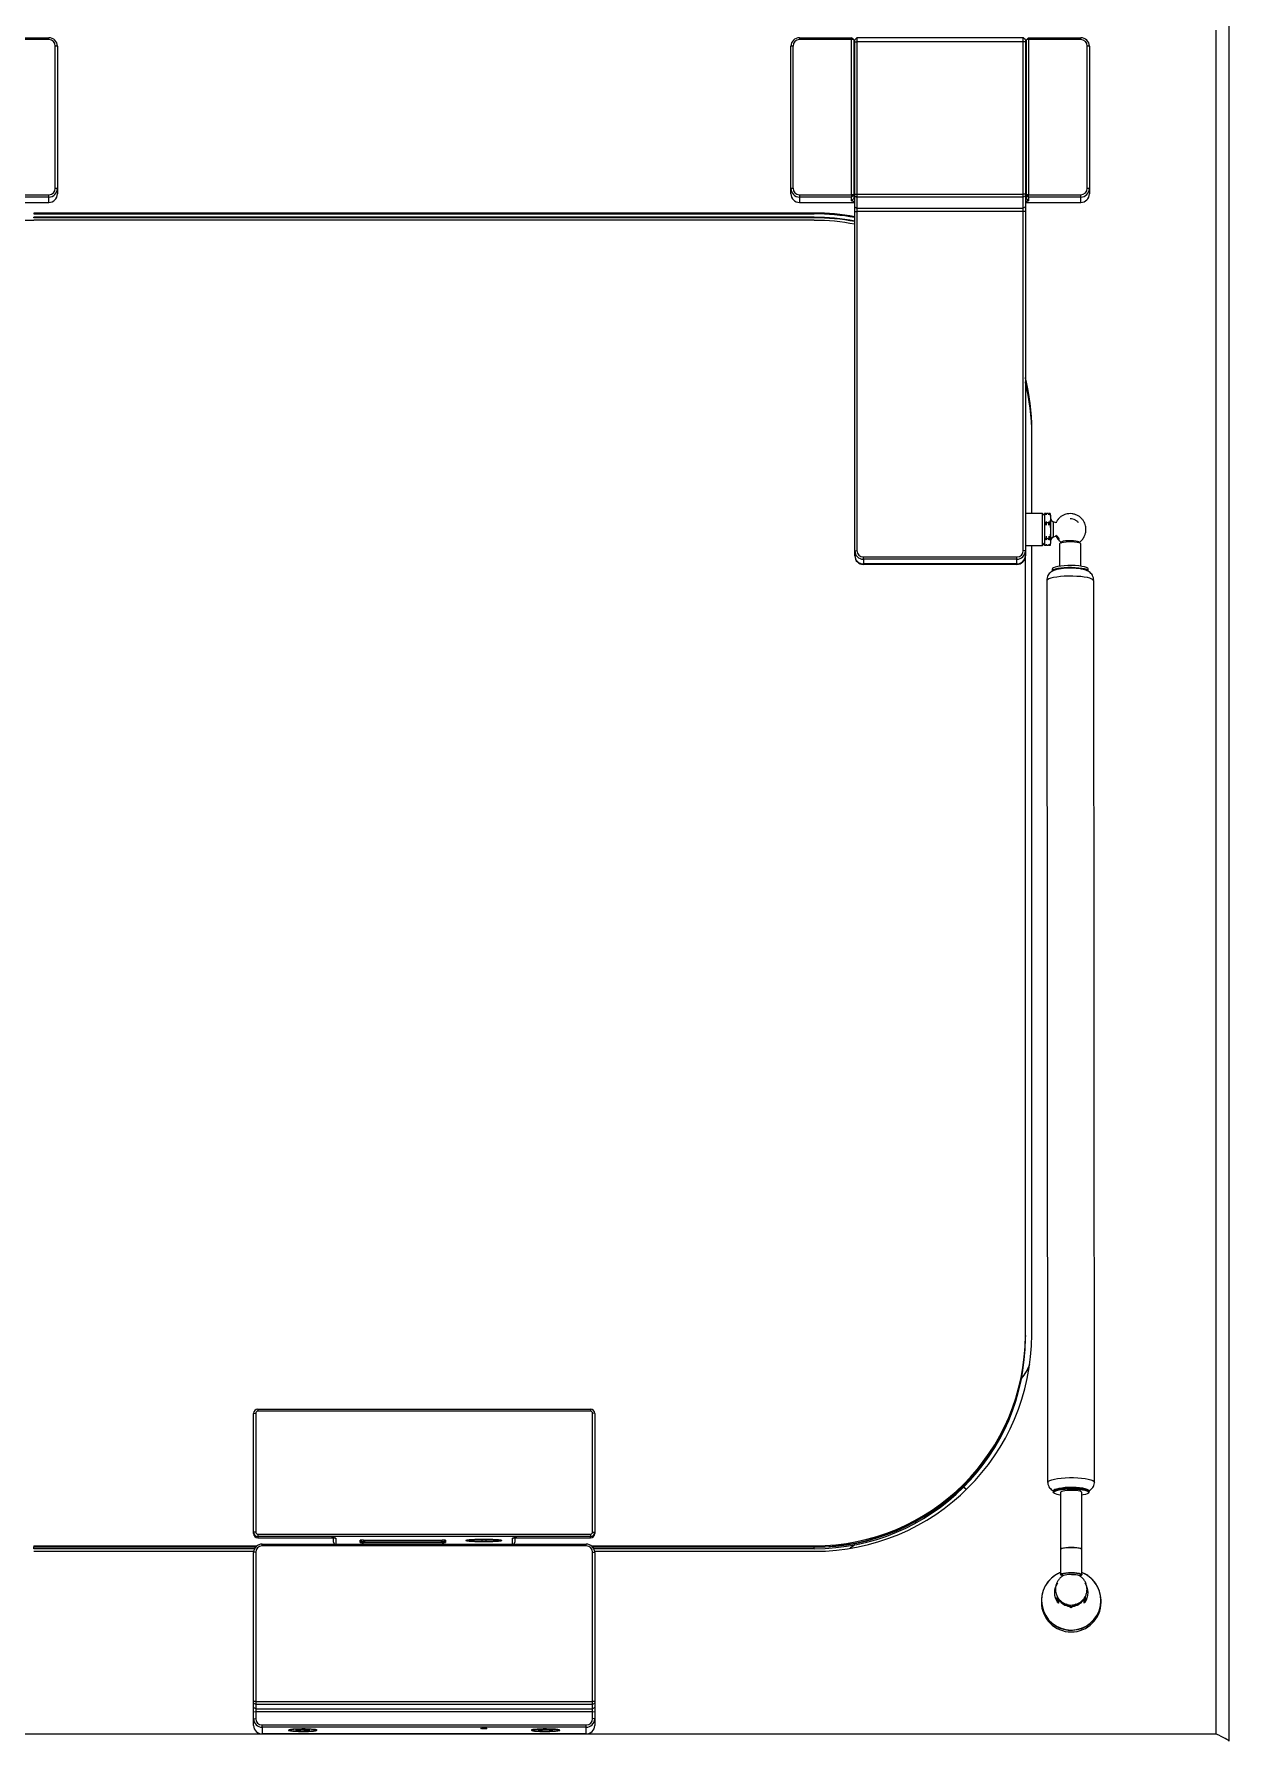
# Model space of a CAD drawing. Header units: millimetres. Extents: x -218071 to -203542, y 15363 to 51382.
# Drawn here: x -217831.8 to -217775.8, y 51213.5 to 51293.3 of the extents above; entities that cross this region are included whole.
import ezdxf

# ---------------------------------------------------------------- set-up
doc = ezdxf.new("R2010")
doc.units = ezdxf.units.MM
doc.header["$LTSCALE"] = 4
doc.layers.add('TPF-EQUIPEMENT', color=7, linetype='Continuous')

msp = doc.modelspace()

# ---------------------------------------------------------------- linework, layer by layer
at = {"layer": 'TPF-EQUIPEMENT', "linetype": 'Continuous', "lineweight": 25, "transparency": 33554671}
for p, q in [((-217775.799, 51293.682), (-217775.799, 51213.21)), ((-217833.599, 51293.101), (-217831.149, 51293.101)), ((-217831.149, 51293.011), (-217833.599, 51293.011)), ((-217795.949, 51293.101), (-217793.499, 51293.101)), ((-217793.499, 51293.011), (-217795.949, 51293.011)), ((-217793.499, 51293.101), (-217793.499, 51293.011)), ((-217793.399, 51293.002), (-217793.499, 51293.101)), ((-217793.499, 51285.738), (-217793.499, 51293.011)), ((-217793.399, 51293.002), (-217793.499, 51293.011)), ((-217793.399, 51293.002), (-217793.399, 51285.73)), ((-217793.249, 51293.094), (-217793.349, 51292.994)), ((-217793.349, 51292.902), (-217793.349, 51292.994)), ((-217793.349, 51285.762), (-217793.349, 51292.902)), ((-217785.449, 51293.094), (-217793.249, 51293.094)), ((-217793.249, 51293.094), (-217793.249, 51292.911)), ((-217793.249, 51292.911), (-217793.249, 51285.771)), ((-217785.349, 51292.994), (-217785.449, 51293.094)), ((-217785.449, 51292.911), (-217785.449, 51293.094)), ((-217785.449, 51285.771), (-217785.449, 51292.911)), ((-217785.349, 51292.994), (-217785.349, 51292.902)), ((-217785.349, 51292.902), (-217785.349, 51285.762)), ((-217785.199, 51293.101), (-217785.299, 51293.002)), ((-217785.199, 51293.011), (-217785.299, 51293.002)), ((-217785.299, 51285.73), (-217785.299, 51293.002)), ((-217785.199, 51293.011), (-217785.199, 51293.101)), ((-217785.199, 51293.101), (-217782.749, 51293.101)), ((-217782.749, 51293.011), (-217785.199, 51293.011)), ((-217785.199, 51293.011), (-217785.199, 51285.738)), ((-217830.849, 51286.037), (-217830.849, 51292.712)), ((-217830.749, 51292.703), (-217830.749, 51286.028)), ((-217796.349, 51286.028), (-217796.349, 51292.703)), ((-217796.249, 51292.712), (-217796.249, 51286.037)), ((-217793.349, 51292.581), (-217793.399, 51292.581)), ((-217785.299, 51292.581), (-217785.349, 51292.581)), ((-217782.449, 51286.037), (-217782.449, 51292.712)), ((-217782.349, 51292.703), (-217782.349, 51286.028)), ((-217793.399, 51291.581), (-217793.349, 51291.581)), ((-217785.349, 51291.581), (-217785.299, 51291.581)), ((-217833.599, 51285.738), (-217831.149, 51285.738)), ((-217831.149, 51285.63), (-217833.599, 51285.63)), ((-217830.749, 51286.028), (-217830.749, 51285.776)), ((-217796.349, 51285.776), (-217796.349, 51286.028)), ((-217795.949, 51285.738), (-217793.499, 51285.738)), ((-217793.499, 51285.63), (-217795.949, 51285.63)), ((-217793.499, 51285.738), (-217793.499, 51285.63)), ((-217793.399, 51285.73), (-217793.499, 51285.738)), ((-217793.399, 51285.73), (-217793.499, 51285.63)), ((-217793.499, 51285.456), (-217793.499, 51285.63)), ((-217793.399, 51285.73), (-217793.399, 51285.555)), ((-217793.349, 51285.689), (-217793.349, 51285.762)), ((-217793.349, 51285.166), (-217793.349, 51285.689)), ((-217793.249, 51285.771), (-217793.249, 51285.625)), ((-217785.449, 51285.625), (-217785.449, 51285.771)), ((-217785.349, 51285.762), (-217785.349, 51285.689)), ((-217785.349, 51285.689), (-217785.349, 51285.166)), ((-217785.199, 51285.738), (-217785.299, 51285.73)), ((-217785.199, 51285.63), (-217785.299, 51285.73)), ((-217785.299, 51285.555), (-217785.299, 51285.73)), ((-217785.199, 51285.63), (-217785.199, 51285.738)), ((-217785.199, 51285.738), (-217782.749, 51285.738)), ((-217782.749, 51285.63), (-217785.199, 51285.63)), ((-217785.199, 51285.63), (-217785.199, 51285.456)), ((-217782.349, 51286.028), (-217782.349, 51285.776)), ((-217833.749, 51285.377), (-217831.149, 51285.377)), ((-217795.249, 51284.879), (-217831.849, 51284.879)), ((-217831.849, 51284.853), (-217795.249, 51284.853)), ((-217831.849, 51284.839), (-217795.249, 51284.839)), ((-217831.849, 51284.839), (-217831.849, 51284.839)), ((-217795.949, 51285.377), (-217793.349, 51285.377)), ((-217795.249, 51284.839), (-217795.249, 51284.839)), ((-217793.349, 51284.947), (-217793.349, 51285.166)), ((-217793.349, 51269.041), (-217793.349, 51284.947)), ((-217793.249, 51285.625), (-217793.249, 51285.102)), ((-217793.249, 51285.102), (-217793.249, 51284.956)), ((-217793.249, 51284.956), (-217793.249, 51269.05)), ((-217785.449, 51285.102), (-217785.449, 51285.625)), ((-217785.449, 51284.956), (-217785.449, 51285.102)), ((-217785.449, 51269.05), (-217785.449, 51284.956)), ((-217785.349, 51285.377), (-217782.749, 51285.377)), ((-217785.349, 51285.166), (-217785.349, 51284.947)), ((-217785.349, 51284.947), (-217785.349, 51269.041)), ((-217795.249, 51284.679), (-217831.849, 51284.679)), ((-217795.249, 51284.652), (-217831.849, 51284.652)), ((-217795.249, 51284.537), (-217831.849, 51284.537)), ((-217785.049, 51270.791), (-217785.049, 51274.718)), ((-217784.549, 51270.791), (-217785.349, 51270.791)), ((-217784.449, 51270.691), (-217784.549, 51270.791)), ((-217784.549, 51269.291), (-217784.549, 51270.791)), ((-217784.449, 51270.788), (-217784.449, 51270.35)), ((-217784.387, 51270.788), (-217784.449, 51270.788)), ((-217784.387, 51270.788), (-217784.374, 51270.72)), ((-217784.378, 51270.754), (-217784.387, 51270.788)), ((-217784.374, 51270.741), (-217784.377, 51270.754)), ((-217784.374, 51270.72), (-217784.36, 51270.788)), ((-217784.37, 51270.754), (-217784.374, 51270.741)), ((-217784.374, 51270.741), (-217784.374, 51270.72)), ((-217784.37, 51270.754), (-217784.36, 51270.788)), ((-217784.267, 51270.788), (-217784.36, 51270.788)), ((-217784.267, 51270.788), (-217784.254, 51270.72)), ((-217784.258, 51270.754), (-217784.267, 51270.788)), ((-217784.254, 51270.741), (-217784.257, 51270.754)), ((-217784.254, 51270.72), (-217784.24, 51270.788)), ((-217784.25, 51270.754), (-217784.254, 51270.741)), ((-217784.254, 51270.741), (-217784.254, 51270.72)), ((-217784.25, 51270.754), (-217784.24, 51270.788)), ((-217784.192, 51270.788), (-217784.24, 51270.788)), ((-217784.192, 51270.788), (-217784.184, 51270.754)), ((-217784.149, 51270.671), (-217784.18, 51270.756)), ((-217784.149, 51269.979), (-217784.149, 51270.671)), ((-217784.387, 51270.35), (-217784.449, 51270.35)), ((-217784.449, 51270.35), (-217784.449, 51269.603)), ((-217784.374, 51270.417), (-217784.387, 51270.35)), ((-217784.387, 51270.35), (-217784.374, 51270.235)), ((-217784.374, 51269.718), (-217784.387, 51269.603)), ((-217784.374, 51270.417), (-217784.36, 51270.35)), ((-217784.374, 51270.417), (-217784.374, 51270.235)), ((-217784.374, 51270.235), (-217784.36, 51270.35)), ((-217784.374, 51269.718), (-217784.36, 51269.603)), ((-217784.374, 51269.718), (-217784.374, 51269.556)), ((-217784.267, 51270.35), (-217784.36, 51270.35)), ((-217784.254, 51270.417), (-217784.267, 51270.35)), ((-217784.267, 51270.35), (-217784.254, 51270.235)), ((-217784.254, 51269.718), (-217784.267, 51269.603)), ((-217784.254, 51270.417), (-217784.24, 51270.35)), ((-217784.254, 51270.417), (-217784.254, 51270.235)), ((-217784.254, 51270.235), (-217784.24, 51270.35)), ((-217784.254, 51269.718), (-217784.24, 51269.603)), ((-217784.254, 51269.718), (-217784.254, 51269.556)), ((-217784.192, 51270.35), (-217784.24, 51270.35)), ((-217784.149, 51269.411), (-217784.149, 51269.979)), ((-217783.913, 51270.351), (-217784.052, 51270.404)), ((-217784.052, 51269.678), (-217783.903, 51269.734)), ((-217793.349, 51268.825), (-217793.349, 51269.041)), ((-217785.349, 51269.291), (-217784.549, 51269.291)), ((-217785.349, 51269.041), (-217785.349, 51268.825)), ((-217785.049, 51232.28), (-217785.049, 51269.291)), ((-217784.549, 51269.291), (-217784.449, 51269.391)), ((-217784.387, 51269.603), (-217784.449, 51269.603)), ((-217784.449, 51269.603), (-217784.449, 51269.294)), ((-217784.387, 51269.294), (-217784.449, 51269.294)), ((-217784.387, 51269.603), (-217784.374, 51269.556)), ((-217784.374, 51269.342), (-217784.387, 51269.294)), ((-217784.377, 51269.327), (-217784.374, 51269.341)), ((-217784.374, 51269.556), (-217784.36, 51269.603)), ((-217784.374, 51269.342), (-217784.36, 51269.294)), ((-217784.374, 51269.342), (-217784.374, 51269.341)), ((-217784.374, 51269.341), (-217784.37, 51269.327)), ((-217784.267, 51269.603), (-217784.36, 51269.603)), ((-217784.267, 51269.294), (-217784.36, 51269.294)), ((-217784.267, 51269.603), (-217784.254, 51269.556)), ((-217784.254, 51269.342), (-217784.267, 51269.294)), ((-217784.257, 51269.327), (-217784.254, 51269.341)), ((-217784.254, 51269.556), (-217784.24, 51269.603)), ((-217784.254, 51269.342), (-217784.24, 51269.294)), ((-217784.254, 51269.342), (-217784.254, 51269.341)), ((-217784.254, 51269.341), (-217784.25, 51269.327)), ((-217784.192, 51269.603), (-217784.24, 51269.603)), ((-217784.192, 51269.294), (-217784.24, 51269.294)), ((-217784.18, 51269.326), (-217784.149, 51269.411)), ((-217783.748, 51269.355), (-217783.747, 51268.315)), ((-217783.649, 51269.419), (-217783.655, 51269.422)), ((-217782.747, 51268.316), (-217782.748, 51269.356)), ((-217793.349, 51268.823), (-217793.349, 51268.825)), ((-217793.349, 51268.797), (-217793.349, 51268.823)), ((-217792.949, 51268.751), (-217785.749, 51268.751)), ((-217785.749, 51268.642), (-217792.949, 51268.642)), ((-217792.949, 51268.426), (-217785.749, 51268.426)), ((-217792.949, 51268.426), (-217792.949, 51268.426)), ((-217785.749, 51268.425), (-217792.949, 51268.425)), ((-217785.749, 51268.398), (-217792.949, 51268.398)), ((-217785.749, 51268.426), (-217785.749, 51268.426)), ((-217785.349, 51268.825), (-217785.349, 51268.823)), ((-217785.349, 51268.823), (-217785.349, 51268.797)), ((-217785.349, 51232.236), (-217785.349, 51268.797)), ((-217784.092, 51268.179), (-217784.092, 51268.081)), ((-217782.402, 51268.082), (-217782.402, 51268.18)), ((-217784.346, 51267.627), (-217784.304, 51225.35)), ((-217782.104, 51225.353), (-217782.146, 51267.63)), ((-217785.349, 51232.236), (-217785.349, 51232.184)), ((-217821.549, 51223.007), (-217821.549, 51228.585)), ((-217821.449, 51228.594), (-217821.449, 51223.015)), ((-217821.349, 51228.785), (-217805.749, 51228.785)), ((-217805.749, 51228.694), (-217821.349, 51228.694)), ((-217805.649, 51223.015), (-217805.649, 51228.594)), ((-217805.549, 51228.585), (-217805.549, 51223.007)), ((-217788.121, 51225.011), (-217788.245, 51225.131)), ((-217788.118, 51225.015), (-217788.241, 51225.134)), ((-217782.104, 51225.359), (-217782.104, 51225.353)), ((-217784.043, 51224.94), (-217784.043, 51224.895)), ((-217784.009, 51224.992), (-217784.029, 51224.971)), ((-217784.025, 51224.861), (-217784.006, 51224.842)), ((-217783.703, 51224.876), (-217783.7, 51222.199)), ((-217782.7, 51222.2), (-217782.703, 51224.877)), ((-217782.4, 51224.844), (-217782.381, 51224.863)), ((-217782.378, 51224.972), (-217782.397, 51224.993)), ((-217782.364, 51224.946), (-217782.363, 51224.941)), ((-217782.363, 51224.897), (-217782.363, 51224.941)), ((-217821.549, 51222.954), (-217821.549, 51223.007)), ((-217821.349, 51222.916), (-217805.749, 51222.916)), ((-217805.749, 51222.807), (-217821.349, 51222.807)), ((-217821.349, 51222.755), (-217817.899, 51222.755)), ((-217821.349, 51222.755), (-217821.349, 51222.755)), ((-217817.899, 51222.755), (-217817.899, 51222.755)), ((-217817.799, 51222.55), (-217817.799, 51222.752)), ((-217816.399, 51222.646), (-217812.699, 51222.646)), ((-217816.349, 51222.646), (-217816.349, 51222.559)), ((-217812.749, 51222.646), (-217812.749, 51222.559)), ((-217810.849, 51222.69), (-217810.649, 51222.69)), ((-217809.299, 51222.752), (-217809.299, 51222.55)), ((-217809.199, 51222.755), (-217805.749, 51222.755)), ((-217809.199, 51222.755), (-217809.199, 51222.755)), ((-217805.749, 51222.755), (-217805.749, 51222.755)), ((-217805.549, 51223.007), (-217805.549, 51222.954)), ((-217831.849, 51222.374), (-217821.395, 51222.374)), ((-217831.849, 51222.322), (-217821.45, 51222.322)), ((-217821.461, 51222.309), (-217831.849, 51222.309)), ((-217821.506, 51222.239), (-217831.849, 51222.239)), ((-217831.849, 51222.119), (-217821.544, 51222.119)), ((-217821.549, 51215.07), (-217821.549, 51222.06)), ((-217821.449, 51222.069), (-217821.449, 51215.078)), ((-217821.149, 51222.459), (-217805.949, 51222.459)), ((-217805.949, 51222.368), (-217821.149, 51222.368)), ((-217816.549, 51222.529), (-217816.549, 51222.633)), ((-217816.499, 51222.643), (-217816.499, 51222.578)), ((-217816.399, 51222.57), (-217816.349, 51222.57)), ((-217812.699, 51222.515), (-217816.399, 51222.515)), ((-217816.349, 51222.559), (-217812.749, 51222.559)), ((-217812.749, 51222.57), (-217812.699, 51222.57)), ((-217812.599, 51222.578), (-217812.599, 51222.643)), ((-217812.549, 51222.633), (-217812.549, 51222.529)), ((-217810.849, 51222.613), (-217810.649, 51222.613)), ((-217810.649, 51222.559), (-217810.849, 51222.559)), ((-217805.702, 51222.374), (-217795.249, 51222.374)), ((-217805.649, 51215.078), (-217805.649, 51222.069)), ((-217805.647, 51222.322), (-217795.249, 51222.322)), ((-217795.249, 51222.309), (-217805.636, 51222.309)), ((-217795.249, 51222.239), (-217805.591, 51222.239)), ((-217805.553, 51222.119), (-217795.249, 51222.119)), ((-217805.549, 51222.06), (-217805.549, 51215.07)), ((-217783.7, 51222.199), (-217783.699, 51221.023)), ((-217782.699, 51221.024), (-217782.7, 51222.2)), ((-217783.601, 51220.959), (-217783.607, 51220.955)), ((-217782.792, 51220.956), (-217782.798, 51220.96)), ((-217784.599, 51219.812), (-217784.599, 51219.73)), ((-217783.851, 51219.887), (-217783.851, 51219.977)), ((-217783.702, 51219.801), (-217783.851, 51219.887)), ((-217783.851, 51219.883), (-217783.851, 51219.887)), ((-217783.851, 51219.883), (-217783.752, 51219.823)), ((-217783.851, 51219.872), (-217783.851, 51219.88)), ((-217783.851, 51219.88), (-217783.752, 51219.823)), ((-217783.851, 51219.872), (-217783.752, 51219.813)), ((-217783.851, 51219.865), (-217783.851, 51219.87)), ((-217783.851, 51219.87), (-217783.752, 51219.813)), ((-217783.851, 51219.865), (-217783.204, 51219.486)), ((-217783.799, 51219.834), (-217783.799, 51219.689)), ((-217783.204, 51219.508), (-217783.416, 51219.634)), ((-217783.304, 51219.561), (-217783.204, 51219.502)), ((-217783.304, 51219.561), (-217783.204, 51219.504)), ((-217783.304, 51219.551), (-217783.204, 51219.493)), ((-217783.304, 51219.551), (-217783.204, 51219.491)), ((-217783.204, 51219.486), (-217782.552, 51219.855)), ((-217782.987, 51219.633), (-217783.204, 51219.508)), ((-217783.204, 51219.502), (-217783.104, 51219.559)), ((-217783.104, 51219.559), (-217783.204, 51219.504)), ((-217783.204, 51219.491), (-217783.104, 51219.549)), ((-217783.104, 51219.549), (-217783.204, 51219.493)), ((-217783.204, 51219.508), (-217783.204, 51219.504)), ((-217783.204, 51219.502), (-217783.204, 51219.493)), ((-217783.204, 51219.491), (-217783.204, 51219.486)), ((-217782.552, 51219.877), (-217782.703, 51219.793)), ((-217782.652, 51219.815), (-217782.552, 51219.873)), ((-217782.652, 51219.815), (-217782.552, 51219.87)), ((-217782.652, 51219.804), (-217782.552, 51219.862)), ((-217782.652, 51219.804), (-217782.552, 51219.86)), ((-217782.599, 51219.689), (-217782.599, 51219.828)), ((-217782.551, 51219.988), (-217782.552, 51219.877)), ((-217782.552, 51219.855), (-217782.55, 51219.988)), ((-217782.552, 51219.87), (-217782.551, 51219.987)), ((-217782.551, 51219.987), (-217782.552, 51219.873)), ((-217782.552, 51219.86), (-217782.551, 51219.976)), ((-217782.551, 51219.976), (-217782.552, 51219.862)), ((-217782.552, 51219.877), (-217782.552, 51219.873)), ((-217782.552, 51219.87), (-217782.552, 51219.862)), ((-217782.552, 51219.86), (-217782.552, 51219.855)), ((-217781.799, 51219.73), (-217781.799, 51219.812)), ((-217821.549, 51214.997), (-217821.549, 51215.07)), ((-217821.549, 51214.799), (-217821.549, 51214.997)), ((-217821.549, 51214.58), (-217821.549, 51214.799)), ((-217821.449, 51215.078), (-217821.449, 51214.932)), ((-217821.449, 51214.932), (-217821.449, 51214.734)), ((-217821.449, 51214.734), (-217821.449, 51214.588)), ((-217805.649, 51214.932), (-217805.649, 51215.078)), ((-217805.649, 51214.734), (-217805.649, 51214.932)), ((-217805.649, 51214.588), (-217805.649, 51214.734)), ((-217805.549, 51215.07), (-217805.549, 51214.997)), ((-217805.549, 51214.997), (-217805.549, 51214.799)), ((-217805.549, 51214.799), (-217805.549, 51214.58)), ((-217821.549, 51214.264), (-217821.549, 51214.58)), ((-217821.549, 51213.95), (-217821.549, 51214.264)), ((-217821.449, 51214.588), (-217821.449, 51214.272)), ((-217821.149, 51213.974), (-217805.949, 51213.974)), ((-217805.649, 51214.272), (-217805.649, 51214.588)), ((-217805.549, 51214.58), (-217805.549, 51214.264)), ((-217805.549, 51214.264), (-217805.549, 51213.95)), ((-217805.949, 51213.865), (-217821.149, 51213.865)), ((-217805.949, 51213.551), (-217821.149, 51213.551)), ((-217819.581, 51213.735), (-217819.326, 51213.755)), ((-217819.504, 51213.705), (-217819.581, 51213.735)), ((-217819.504, 51213.741), (-217819.504, 51213.705)), ((-217819.504, 51213.705), (-217819.172, 51213.696)), ((-217818.994, 51213.746), (-217819.326, 51213.755)), ((-217819.172, 51213.751), (-217819.172, 51213.696)), ((-217818.917, 51213.717), (-217819.172, 51213.696)), ((-217818.917, 51213.717), (-217818.994, 51213.746)), ((-217808.196, 51213.726), (-217808.022, 51213.752)), ((-217808.022, 51213.7), (-217808.196, 51213.726)), ((-217807.675, 51213.752), (-217808.022, 51213.752)), ((-217808.022, 51213.752), (-217808.022, 51213.7)), ((-217808.022, 51213.7), (-217807.675, 51213.7)), ((-217807.501, 51213.726), (-217807.675, 51213.752)), ((-217807.675, 51213.752), (-217807.675, 51213.7)), ((-217807.501, 51213.726), (-217807.675, 51213.7))]:
    msp.add_line(p, q, dxfattribs=at)
at = {"layer": 'TPF-EQUIPEMENT', "linetype": 'Continuous', "lineweight": 18, "transparency": 33554671}
for p, q in [((-217831.149, 51293.011), (-217831.149, 51293.101)), ((-217795.949, 51293.101), (-217795.949, 51293.011)), ((-217793.349, 51292.902), (-217793.249, 51292.911)), ((-217785.449, 51292.911), (-217793.249, 51292.911)), ((-217785.349, 51292.902), (-217785.449, 51292.911)), ((-217782.749, 51293.011), (-217782.749, 51293.101)), ((-217776.399, 51213.549), (-217776.399, 51293.449)), ((-217830.749, 51292.703), (-217830.849, 51292.712)), ((-217796.249, 51292.712), (-217796.349, 51292.703)), ((-217782.349, 51292.703), (-217782.449, 51292.712)), ((-217831.149, 51285.63), (-217831.149, 51285.738)), ((-217831.149, 51285.377), (-217831.149, 51285.63)), ((-217830.749, 51286.028), (-217830.849, 51286.037)), ((-217796.249, 51286.037), (-217796.349, 51286.028)), ((-217795.949, 51285.738), (-217795.949, 51285.63)), ((-217795.949, 51285.63), (-217795.949, 51285.377)), ((-217793.349, 51285.762), (-217793.249, 51285.771)), ((-217793.349, 51285.689), (-217793.249, 51285.625)), ((-217793.249, 51285.771), (-217785.449, 51285.771)), ((-217785.349, 51285.762), (-217785.449, 51285.771)), ((-217785.349, 51285.689), (-217785.449, 51285.625)), ((-217782.749, 51285.63), (-217782.749, 51285.738)), ((-217782.749, 51285.377), (-217782.749, 51285.63)), ((-217782.349, 51286.028), (-217782.449, 51286.037)), ((-217831.849, 51284.879), (-217831.849, 51284.853)), ((-217831.849, 51284.853), (-217831.849, 51284.839)), ((-217831.849, 51284.839), (-217795.249, 51284.839)), ((-217795.249, 51284.853), (-217795.249, 51284.879)), ((-217795.249, 51284.853), (-217795.249, 51284.839)), ((-217793.499, 51285.456), (-217793.399, 51285.555)), ((-217793.349, 51285.166), (-217793.249, 51285.102)), ((-217793.349, 51284.947), (-217793.249, 51284.956)), ((-217785.449, 51285.625), (-217793.249, 51285.625)), ((-217793.249, 51285.102), (-217785.449, 51285.102)), ((-217785.449, 51284.956), (-217793.249, 51284.956)), ((-217785.349, 51285.166), (-217785.449, 51285.102)), ((-217785.349, 51284.947), (-217785.449, 51284.956)), ((-217785.199, 51285.456), (-217785.299, 51285.555)), ((-217831.849, 51284.652), (-217831.849, 51284.679)), ((-217795.249, 51284.652), (-217795.249, 51284.679)), ((-217784.052, 51270.404), (-217784.052, 51270.005)), ((-217784.052, 51270.005), (-217784.052, 51269.678)), ((-217793.349, 51269.041), (-217793.249, 51269.05)), ((-217785.349, 51269.041), (-217785.449, 51269.05)), ((-217792.949, 51268.642), (-217792.949, 51268.751)), ((-217792.949, 51268.642), (-217792.949, 51268.426)), ((-217792.949, 51268.426), (-217785.749, 51268.426)), ((-217792.949, 51268.425), (-217792.949, 51268.398)), ((-217785.749, 51268.642), (-217785.749, 51268.751)), ((-217785.749, 51268.426), (-217785.749, 51268.642)), ((-217785.749, 51268.398), (-217785.749, 51268.425)), ((-217821.549, 51228.585), (-217821.449, 51228.594)), ((-217821.349, 51228.785), (-217821.349, 51228.694)), ((-217805.749, 51228.785), (-217805.749, 51228.694)), ((-217805.549, 51228.585), (-217805.649, 51228.594)), ((-217821.449, 51223.015), (-217821.549, 51223.007)), ((-217821.349, 51222.916), (-217821.349, 51222.807)), ((-217821.349, 51222.807), (-217821.349, 51222.755)), ((-217821.349, 51222.755), (-217817.899, 51222.755)), ((-217817.699, 51222.738), (-217817.699, 51222.459)), ((-217816.399, 51222.646), (-217816.399, 51222.57)), ((-217812.699, 51222.57), (-217812.699, 51222.646)), ((-217810.849, 51222.69), (-217810.849, 51222.613)), ((-217810.649, 51222.69), (-217810.649, 51222.613)), ((-217809.399, 51222.459), (-217809.399, 51222.738)), ((-217809.199, 51222.755), (-217805.749, 51222.755)), ((-217805.749, 51222.916), (-217805.749, 51222.807)), ((-217805.749, 51222.755), (-217805.749, 51222.807)), ((-217805.649, 51223.015), (-217805.549, 51223.007)), ((-217831.849, 51222.374), (-217831.849, 51222.322)), ((-217831.849, 51222.309), (-217831.849, 51222.322)), ((-217831.849, 51222.239), (-217831.849, 51222.309)), ((-217821.449, 51222.069), (-217821.549, 51222.06)), ((-217821.149, 51222.368), (-217821.149, 51222.459)), ((-217816.549, 51222.633), (-217816.546, 51222.635)), ((-217816.549, 51222.529), (-217816.499, 51222.578)), ((-217816.399, 51222.515), (-217816.399, 51222.57)), ((-217812.699, 51222.57), (-217812.699, 51222.515)), ((-217812.599, 51222.578), (-217812.549, 51222.529)), ((-217812.551, 51222.635), (-217812.549, 51222.633)), ((-217810.849, 51222.613), (-217810.849, 51222.559)), ((-217810.649, 51222.613), (-217810.649, 51222.559)), ((-217805.949, 51222.368), (-217805.949, 51222.459)), ((-217805.649, 51222.069), (-217805.549, 51222.06)), ((-217795.249, 51222.322), (-217795.249, 51222.374)), ((-217795.249, 51222.309), (-217795.249, 51222.322)), ((-217795.249, 51222.239), (-217795.249, 51222.309)), ((-217783.849, 51219.738), (-217783.849, 51219.863)), ((-217782.549, 51219.992), (-217782.549, 51219.738)), ((-217821.449, 51215.078), (-217821.549, 51215.07)), ((-217821.449, 51214.932), (-217821.549, 51214.997)), ((-217821.449, 51214.734), (-217821.549, 51214.799)), ((-217821.449, 51215.078), (-217805.649, 51215.078)), ((-217805.649, 51214.932), (-217821.449, 51214.932)), ((-217821.449, 51214.734), (-217805.649, 51214.734)), ((-217805.549, 51215.07), (-217805.649, 51215.078)), ((-217805.549, 51214.997), (-217805.649, 51214.932)), ((-217805.549, 51214.799), (-217805.649, 51214.734)), ((-217821.449, 51214.588), (-217821.549, 51214.58)), ((-217821.549, 51214.264), (-217821.449, 51214.272)), ((-217805.649, 51214.588), (-217821.449, 51214.588)), ((-217821.149, 51213.865), (-217821.149, 51213.974)), ((-217805.949, 51213.865), (-217805.949, 51213.974)), ((-217805.549, 51214.58), (-217805.649, 51214.588)), ((-217805.549, 51214.264), (-217805.649, 51214.272)), ((-217850.699, 51213.549), (-217776.399, 51213.549)), ((-217821.149, 51213.865), (-217821.149, 51213.551)), ((-217805.949, 51213.551), (-217805.949, 51213.865))]:
    msp.add_line(p, q, dxfattribs=at)
at = {"layer": 'TPF-EQUIPEMENT', "linetype": 'Continuous', "lineweight": 25, "transparency": 33554671, "flags": 128}
for points in [[(-217793.399, 51292.912), (-217793.375, 51292.911), (-217793.349, 51292.91)], [(-217785.349, 51292.91), (-217785.322, 51292.911), (-217785.299, 51292.912)], [(-217782.836, 51269.413), (-217782.928, 51269.433), (-217783.044, 51269.447), (-217783.175, 51269.455), (-217783.311, 51269.455), (-217783.442, 51269.448), (-217783.559, 51269.434), (-217783.653, 51269.414), (-217783.717, 51269.39), (-217783.746, 51269.363), (-217783.748, 51269.355)], [(-217782.842, 51269.422), (-217782.845, 51269.421), (-217782.847, 51269.42)], [(-217782.748, 51269.356), (-217782.749, 51269.362), (-217782.775, 51269.389), (-217782.836, 51269.413)], [(-217782.402, 51268.18), (-217782.402, 51268.185), (-217782.426, 51268.22), (-217782.485, 51268.254), (-217782.578, 51268.284), (-217782.7, 51268.309), (-217782.846, 51268.329), (-217783.01, 51268.342), (-217783.184, 51268.348), (-217783.36, 51268.347), (-217783.532, 51268.339), (-217783.691, 51268.323), (-217783.831, 51268.301), (-217783.945, 51268.274), (-217784.029, 51268.243), (-217784.078, 51268.209), (-217784.092, 51268.179)], [(-217782.402, 51268.082), (-217782.402, 51268.087), (-217782.426, 51268.122), (-217782.485, 51268.156), (-217782.578, 51268.186), (-217782.7, 51268.211), (-217782.846, 51268.231), (-217783.01, 51268.244), (-217783.183, 51268.25), (-217783.36, 51268.249), (-217783.532, 51268.241), (-217783.691, 51268.225), (-217783.831, 51268.203), (-217783.945, 51268.176), (-217784.029, 51268.145), (-217784.078, 51268.111), (-217784.092, 51268.081)], [(-217782.146, 51267.63), (-217782.147, 51267.636), (-217782.17, 51267.675), (-217782.228, 51267.713), (-217782.319, 51267.748), (-217782.44, 51267.779), (-217782.586, 51267.805), (-217782.754, 51267.826), (-217782.938, 51267.84), (-217783.131, 51267.848), (-217783.328, 51267.848), (-217783.523, 51267.842), (-217783.709, 51267.828), (-217783.879, 51267.808), (-217784.03, 51267.782), (-217784.155, 51267.752), (-217784.251, 51267.717), (-217784.315, 51267.68), (-217784.344, 51267.641), (-217784.346, 51267.627)], [(-217784.304, 51225.347), (-217784.302, 51225.364), (-217784.272, 51225.403), (-217784.209, 51225.44), (-217784.113, 51225.475), (-217783.987, 51225.505), (-217783.837, 51225.531), (-217783.666, 51225.551), (-217783.48, 51225.565), (-217783.286, 51225.571), (-217783.089, 51225.571), (-217782.895, 51225.563), (-217782.712, 51225.549), (-217782.544, 51225.529), (-217782.397, 51225.502), (-217782.277, 51225.471), (-217782.186, 51225.436), (-217782.128, 51225.398), (-217782.104, 51225.359)], [(-217784.043, 51224.94), (-217784.03, 51224.97), (-217783.98, 51225.004), (-217783.897, 51225.035), (-217783.784, 51225.062), (-217783.645, 51225.083), (-217783.487, 51225.099), (-217783.316, 51225.107), (-217783.14, 51225.108), (-217782.968, 51225.102), (-217782.805, 51225.089), (-217782.66, 51225.069), (-217782.539, 51225.044), (-217782.446, 51225.014), (-217782.387, 51224.981), (-217782.364, 51224.946)], [(-217784.025, 51224.861), (-217784.043, 51224.89), (-217784.03, 51224.926), (-217783.98, 51224.959), (-217783.897, 51224.991), (-217783.784, 51225.017), (-217783.645, 51225.039), (-217783.487, 51225.055), (-217783.316, 51225.063), (-217783.14, 51225.064), (-217782.968, 51225.058), (-217782.805, 51225.045), (-217782.66, 51225.025), (-217782.539, 51225), (-217782.446, 51224.97), (-217782.387, 51224.937), (-217782.364, 51224.902), (-217782.364, 51224.902)], [(-217783.703, 51224.746), (-217783.733, 51224.751), (-217783.852, 51224.776), (-217783.942, 51224.805), (-217784, 51224.837), (-217784.023, 51224.871), (-217784.01, 51224.905), (-217783.962, 51224.938), (-217783.881, 51224.969), (-217783.77, 51224.995), (-217783.634, 51225.016), (-217783.48, 51225.031), (-217783.313, 51225.04), (-217783.142, 51225.041), (-217782.973, 51225.035), (-217782.815, 51225.022), (-217782.673, 51225.003), (-217782.554, 51224.978), (-217782.464, 51224.949), (-217782.407, 51224.916), (-217782.384, 51224.882), (-217782.384, 51224.882)], [(-217784.009, 51224.992), (-217783.962, 51225.024), (-217783.881, 51225.054), (-217783.77, 51225.08), (-217783.634, 51225.101), (-217783.48, 51225.117), (-217783.313, 51225.125), (-217783.142, 51225.126), (-217782.973, 51225.12), (-217782.815, 51225.107), (-217782.673, 51225.088), (-217782.554, 51225.063), (-217782.464, 51225.034), (-217782.407, 51225.002), (-217782.397, 51224.993)], [(-217782.703, 51224.877), (-217782.703, 51224.88), (-217782.726, 51224.907), (-217782.784, 51224.932), (-217782.873, 51224.952), (-217782.987, 51224.967), (-217783.116, 51224.976), (-217783.252, 51224.976), (-217783.385, 51224.97), (-217783.504, 51224.957), (-217783.6, 51224.937), (-217783.668, 51224.913), (-217783.7, 51224.887), (-217783.703, 51224.876)], [(-217782.384, 51224.882), (-217782.396, 51224.848), (-217782.444, 51224.815), (-217782.526, 51224.785), (-217782.637, 51224.758), (-217782.703, 51224.747)], [(-217782.364, 51224.902), (-217782.377, 51224.867), (-217782.381, 51224.863)], [(-217810.849, 51222.559), (-217811.015, 51222.561), (-217811.174, 51222.566), (-217811.316, 51222.573), (-217811.435, 51222.584), (-217811.524, 51222.596), (-217811.58, 51222.61), (-217811.599, 51222.624), (-217811.58, 51222.639), (-217811.524, 51222.653), (-217811.435, 51222.665), (-217811.316, 51222.676), (-217811.174, 51222.683), (-217811.015, 51222.688), (-217810.849, 51222.69)], [(-217810.649, 51222.69), (-217810.482, 51222.688), (-217810.323, 51222.683), (-217810.181, 51222.676), (-217810.062, 51222.665), (-217809.973, 51222.653), (-217809.917, 51222.639), (-217809.899, 51222.624), (-217809.917, 51222.61), (-217809.973, 51222.596), (-217810.062, 51222.584), (-217810.181, 51222.573), (-217810.323, 51222.566), (-217810.482, 51222.561), (-217810.649, 51222.559)], [(-217793.352, 51222.422), (-217793.412, 51222.371), (-217793.563, 51222.259)], [(-217783.189, 51222.3), (-217783.324, 51222.296), (-217783.45, 51222.286), (-217783.558, 51222.269), (-217783.639, 51222.247), (-217783.687, 51222.222), (-217783.7, 51222.199)], [(-217783.7, 51222.199), (-217783.7, 51222.205), (-217783.674, 51222.231), (-217783.612, 51222.256), (-217783.521, 51222.276), (-217783.405, 51222.291)], [(-217783.405, 51222.291), (-217783.274, 51222.298), (-217783.138, 51222.299), (-217783.007, 51222.292), (-217782.89, 51222.278), (-217782.795, 51222.259), (-217782.731, 51222.235), (-217782.702, 51222.208), (-217782.7, 51222.2)], [(-217782.7, 51222.2), (-217782.709, 51222.218), (-217782.751, 51222.244), (-217782.827, 51222.266), (-217782.931, 51222.284), (-217783.054, 51222.295), (-217783.189, 51222.3)], [(-217783.607, 51220.965), (-217783.615, 51220.967), (-217783.674, 51220.991), (-217783.699, 51221.018), (-217783.686, 51221.045), (-217783.638, 51221.071), (-217783.556, 51221.093), (-217783.449, 51221.11), (-217783.323, 51221.12), (-217783.187, 51221.123)], [(-217783.187, 51221.123), (-217783.053, 51221.119), (-217782.929, 51221.108), (-217782.826, 51221.09), (-217782.75, 51221.067), (-217782.707, 51221.042), (-217782.701, 51221.014), (-217782.732, 51220.988), (-217782.795, 51220.965)], [(-217818.574, 51213.726), (-217818.592, 51213.739), (-217818.645, 51213.752), (-217818.732, 51213.764), (-217818.846, 51213.773), (-217818.981, 51213.78), (-217819.131, 51213.784), (-217819.288, 51213.785), (-217819.442, 51213.782), (-217819.586, 51213.777), (-217819.712, 51213.769), (-217819.813, 51213.758), (-217819.883, 51213.746), (-217819.919, 51213.733), (-217819.919, 51213.719), (-217819.883, 51213.706), (-217819.813, 51213.693), (-217819.712, 51213.683), (-217819.586, 51213.675), (-217819.442, 51213.669), (-217819.288, 51213.667), (-217819.131, 51213.668), (-217818.981, 51213.672), (-217818.846, 51213.679), (-217818.732, 51213.688), (-217818.645, 51213.699), (-217818.592, 51213.712), (-217818.574, 51213.726)], [(-217810.894, 51213.807), (-217810.883, 51213.812), (-217810.851, 51213.816), (-217810.804, 51213.819), (-217810.749, 51213.82), (-217810.693, 51213.819), (-217810.646, 51213.816), (-217810.615, 51213.812), (-217810.604, 51213.807), (-217810.615, 51213.802), (-217810.646, 51213.798), (-217810.693, 51213.796), (-217810.749, 51213.795), (-217810.804, 51213.796), (-217810.851, 51213.798), (-217810.883, 51213.802), (-217810.894, 51213.807)], [(-217808.524, 51213.726), (-217808.505, 51213.712), (-217808.452, 51213.699), (-217808.366, 51213.688), (-217808.252, 51213.679), (-217808.116, 51213.672), (-217807.966, 51213.668), (-217807.809, 51213.667), (-217807.655, 51213.669), (-217807.511, 51213.675), (-217807.385, 51213.683), (-217807.285, 51213.693), (-217807.214, 51213.706), (-217807.178, 51213.719), (-217807.178, 51213.733), (-217807.214, 51213.746), (-217807.285, 51213.758), (-217807.385, 51213.769), (-217807.511, 51213.777), (-217807.655, 51213.782), (-217807.809, 51213.785), (-217807.966, 51213.784), (-217808.116, 51213.78), (-217808.252, 51213.773), (-217808.366, 51213.764), (-217808.452, 51213.752), (-217808.505, 51213.739), (-217808.524, 51213.726)], [(-217807.287, 51213.734), (-217807.289, 51213.735), (-217807.333, 51213.747), (-217807.409, 51213.757), (-217807.514, 51213.766), (-217807.639, 51213.772), (-217807.777, 51213.775), (-217807.92, 51213.775), (-217808.058, 51213.772), (-217808.184, 51213.766), (-217808.288, 51213.757), (-217808.364, 51213.747), (-217808.409, 51213.735), (-217808.411, 51213.734)]]:
    msp.add_lwpolyline(points, dxfattribs=at)
at = {"layer": 'TPF-EQUIPEMENT', "linetype": 'Continuous', "lineweight": 18, "transparency": 33554671, "flags": 128}
for points in [[(-217783.655, 51269.422), (-217783.664, 51269.431), (-217783.665, 51269.456), (-217783.628, 51269.48), (-217783.558, 51269.501), (-217783.461, 51269.517), (-217783.344, 51269.527), (-217783.219, 51269.529), (-217783.096, 51269.523), (-217782.987, 51269.511), (-217782.902, 51269.493)], [(-217782.902, 51269.493), (-217782.847, 51269.47), (-217782.827, 51269.445), (-217782.842, 51269.422)], [(-217819.804, 51213.737), (-217819.819, 51213.725), (-217819.799, 51213.713), (-217819.744, 51213.701), (-217819.659, 51213.691), (-217819.547, 51213.683), (-217819.417, 51213.678)], [(-217819.417, 51213.678), (-217819.276, 51213.676), (-217819.134, 51213.677), (-217818.999, 51213.681), (-217818.879, 51213.688), (-217818.783, 51213.697), (-217818.716, 51213.708), (-217818.682, 51213.72), (-217818.684, 51213.733), (-217818.69, 51213.736)], [(-217808.411, 51213.734), (-217808.417, 51213.723), (-217808.391, 51213.71), (-217808.33, 51213.699), (-217808.239, 51213.69), (-217808.123, 51213.682), (-217807.99, 51213.678), (-217807.849, 51213.676)], [(-217807.849, 51213.676), (-217807.707, 51213.678), (-217807.574, 51213.682), (-217807.458, 51213.69), (-217807.367, 51213.699), (-217807.307, 51213.71), (-217807.28, 51213.723), (-217807.287, 51213.734)]]:
    msp.add_lwpolyline(points, dxfattribs=at)
at = {"layer": 'TPF-EQUIPEMENT', "linetype": 'Continuous', "lineweight": 25, "transparency": 33554671}
for centre, radius, start, end in [((-217831.148, 51292.702), 0.399, 0.10943, 90.10901), ((-217831.148, 51292.711), 0.299, 0.10943, 90.10901), ((-217795.949, 51292.702), 0.399, 89.89099, 179.89057), ((-217795.949, 51292.711), 0.299, 89.89099, 179.89057), ((-217793.354, 51292.955), 0.135, 250.59387, 272.23723), ((-217785.343, 51292.955), 0.135, 267.76277, 289.40613), ((-217782.748, 51292.702), 0.399, 0.10943, 90.10901), ((-217782.748, 51292.711), 0.299, 0.10943, 90.10901), ((-217831.148, 51286.038), 0.299, 269.89099, 359.89057), ((-217831.148, 51286.029), 0.399, 269.89099, 359.89057), ((-217831.148, 51285.776), 0.399, 269.89099, 359.89057), ((-217795.949, 51286.029), 0.399, 180.10943, 270.10901), ((-217795.949, 51285.776), 0.399, 180.10943, 270.10901), ((-217795.949, 51286.038), 0.299, 180.10943, 270.10901), ((-217782.748, 51286.038), 0.299, 269.89099, 359.89057), ((-217782.748, 51286.029), 0.399, 269.89099, 359.89057), ((-217782.748, 51285.776), 0.399, 269.89099, 359.89057), ((-217795.249, 51274.642), 10.238, 79.30477, 90.0004), ((-217795.249, 51274.615), 10.238, 79.30477, 90.0004), ((-217795.249, 51274.451), 10.388, 79.4616, 90.00037), ((-217793.384, 51285.797), 0.36, 251.47836, 275.68207), ((-217793.354, 51285.682), 0.135, 250.59387, 272.23723), ((-217785.343, 51285.682), 0.135, 267.76277, 289.40613), ((-217785.327, 51285.924), 0.485, 267.471, 285.36857), ((-217831.849, 51274.6), 9.936, 89.99958, 101.02338), ((-217795.249, 51274.441), 10.238, 79.30477, 90.0004), ((-217795.249, 51274.415), 10.238, 79.30477, 90.0004), ((-217795.249, 51274.6), 9.936, 78.97662, 90.00042), ((-217795.173, 51274.718), 10.125, 0.00079, 13.98245), ((-217795.174, 51274.692), 10.125, 0.00094, 13.98231), ((-217795.174, 51274.517), 10.125, 0.00093, 13.98231), ((-217795.174, 51274.491), 10.125, 0.00093, 13.98231), ((-217783.999, 51270.544), 0.15, 180, 249.17), ((-217792.949, 51269.042), 0.399, 180.10943, 270.10901), ((-217792.949, 51269.05), 0.299, 180.10943, 270.10901), ((-217785.748, 51269.05), 0.299, 269.89099, 359.89057), ((-217785.748, 51269.042), 0.399, 269.89099, 359.89057), ((-217783.999, 51269.537), 0.15, 110.83, 180), ((-217792.949, 51268.825), 0.399, 180.10943, 270.10901), ((-217792.949, 51268.824), 0.399, 180.10943, 270.10901), ((-217792.949, 51268.798), 0.399, 180.10943, 270.10901), ((-217785.748, 51268.825), 0.399, 269.89099, 359.89057), ((-217785.748, 51268.824), 0.399, 269.89099, 359.89057), ((-217785.748, 51268.798), 0.399, 269.89099, 359.89057), ((-217783.246, 51264.815), 3.41, 81.44564, 97.38942), ((-217795.229, 51232.299), 10.181, 269.89099, 359.89057), ((-217795.23, 51232.255), 9.881, 269.89099, 359.89057), ((-217795.23, 51232.203), 9.881, 269.89099, 359.89057), ((-217795.23, 51232.19), 9.881, 269.89099, 359.89057), ((-217795.23, 51232.12), 9.881, 269.89099, 359.89057), ((-217787.039, 51231.515), 1.991, 319.23384, 342.43482), ((-217821.349, 51228.585), 0.2, 89.89099, 179.89057), ((-217821.349, 51228.594), 0.0998, 89.89099, 179.89057), ((-217805.748, 51228.585), 0.2, 0.10943, 90.10901), ((-217805.748, 51228.594), 0.0998, 0.10943, 90.10901), ((-217821.349, 51223.007), 0.2, 180.10943, 270.10901), ((-217821.349, 51222.955), 0.2, 180.10943, 270.10901), ((-217821.349, 51223.016), 0.0998, 180.10943, 270.10901), ((-217816.436, 51222.206), 0.442, 85.16619, 104.79594), ((-217812.661, 51222.206), 0.442, 75.20406, 94.83381), ((-217810.962, 51226.117), 3.505, 260.96736, 271.85459), ((-217810.535, 51226.117), 3.505, 268.14541, 279.03264), ((-217805.748, 51223.016), 0.0998, 269.89099, 359.89057), ((-217805.748, 51223.007), 0.2, 269.89099, 359.89057), ((-217805.748, 51222.955), 0.2, 269.89099, 359.89057), ((-217821.149, 51222.059), 0.399, 89.89099, 179.89057), ((-217821.149, 51222.068), 0.299, 89.89099, 179.89057), ((-217817.699, 51222.55), 0.0996, 180.05552, 246.24161), ((-217816.436, 51222.956), 0.442, 255.20406, 274.83381), ((-217816.423, 51222.863), 0.294, 255.20406, 274.83381), ((-217812.674, 51222.863), 0.294, 265.16619, 284.79594), ((-217812.661, 51222.956), 0.442, 265.16619, 284.79594), ((-217809.398, 51222.55), 0.0996, 293.75839, 359.94448), ((-217805.948, 51222.059), 0.399, 0.10943, 90.10901), ((-217805.948, 51222.068), 0.299, 0.10943, 90.10901), ((-217783.199, 51219.815), 1.393, 111.07353, 68.99502), ((-217783.199, 51219.811), 1.398, 132.24837, 53.25899), ((-217783.204, 51220.181), 0.782, 145.50892, 214.49108), ((-217783.193, 51220.181), 0.782, 325.50892, 34.49108), ((-217783.199, 51219.734), 1.4, 180.16468, 359.83532), ((-217783.199, 51220.235), 0.703, 217.12343, 262.38039), ((-217783.198, 51220.235), 0.703, 276.93241, 322.75848), ((-217821.149, 51214.264), 0.399, 180.10943, 270.10901), ((-217821.149, 51213.951), 0.399, 180.10943, 270.10901), ((-217821.149, 51214.273), 0.299, 180.10943, 270.10901), ((-217805.948, 51214.273), 0.299, 269.89099, 359.89057), ((-217805.948, 51214.264), 0.399, 269.89099, 359.89057), ((-217805.948, 51213.951), 0.399, 269.89099, 359.89057), ((-217819.251, 51210.378), 3.405, 80.53119, 99.35404)]:
    msp.add_arc(centre, radius, start, end, dxfattribs=at)
at = {"layer": 'TPF-EQUIPEMENT', "linetype": 'Continuous', "lineweight": 18, "transparency": 33554671}
for centre, radius, start, end in [((-217817.849, 51222.168), 0.589, 75.20406, 94.83381), ((-217817.699, 51222.838), 0.1, 246.3178, 270.00474), ((-217809.248, 51222.168), 0.589, 85.16619, 104.79594), ((-217809.399, 51222.838), 0.1, 269.99505, 294.3709), ((-217783.274, 51220.149), 0.874, 84.45574, 111.99355), ((-217783.123, 51220.124), 0.897, 68.75104, 94.23179), ((-217783.199, 51220.236), 0.683, 221.87405, 257.43065), ((-217783.198, 51220.237), 0.683, 281.69317, 317.23358)]:
    msp.add_arc(centre, radius, start, end, dxfattribs=at)
at = {"layer": 'TPF-EQUIPEMENT', "linetype": 'Continuous', "lineweight": 25, "transparency": 33554671}
msp.add_ellipse((-217776.399, 51213.496), major_axis=(0.6, -0.287), ratio=0.070951, start_param=0.034, end_param=1.604797, dxfattribs=at)
for points, knots in [([(-217784.192, 51270.35), (-217784.174, 51270.422), (-217784.138, 51270.568), (-217784.174, 51270.713), (-217784.192, 51270.788)], [0, 0, 0, 0, 0.491212, 1, 1, 1, 1]), ([(-217783.713, 51270.617), (-217783.713, 51270.617), (-217783.716, 51270.615), (-217783.728, 51270.604), (-217783.75, 51270.583), (-217783.78, 51270.553), (-217783.807, 51270.523), (-217783.826, 51270.501), (-217783.836, 51270.489), (-217783.842, 51270.482), (-217783.843, 51270.481), (-217783.844, 51270.48)], [0, 0, 0, 0, 0.002971, 0.119997, 0.29104, 0.49247, 0.685037, 0.804319, 0.880675, 0.940318, 1, 1, 1, 1]), ([(-217782.538, 51269.835), (-217782.526, 51269.885), (-217782.51, 51269.957), (-217782.507, 51270.066), (-217782.516, 51270.161), (-217782.543, 51270.274), (-217782.591, 51270.389), (-217782.663, 51270.5), (-217782.758, 51270.601), (-217782.875, 51270.685), (-217783.011, 51270.747), (-217783.16, 51270.781), (-217783.312, 51270.783), (-217783.459, 51270.756), (-217783.59, 51270.7), (-217783.676, 51270.652), (-217783.711, 51270.618), (-217783.713, 51270.617)], [0, 0, 0, 0, 0.082396, 0.116887, 0.174512, 0.235619, 0.302287, 0.37303, 0.447097, 0.523876, 0.602975, 0.684246, 0.767871, 0.844979, 0.9216, 0.99695, 1, 1, 1, 1]), ([(-217782.856, 51270.345), (-217782.871, 51270.365), (-217782.912, 51270.418), (-217783.004, 51270.482), (-217783.122, 51270.532), (-217783.207, 51270.538), (-217783.249, 51270.541)], [0, 0, 0, 0, 0.164, 0.442085, 0.725243, 1, 1, 1, 1]), ([(-217784.192, 51269.603), (-217784.174, 51269.725), (-217784.138, 51269.974), (-217784.174, 51270.223), (-217784.192, 51270.35)], [0, 0, 0, 0, 0.491212, 1, 1, 1, 1]), ([(-217783.916, 51269.778), (-217783.911, 51269.759), (-217783.89, 51269.681), (-217783.839, 51269.588), (-217783.789, 51269.542), (-217783.772, 51269.526)], [0, 0, 0, 0, 0.176185, 0.724659, 1, 1, 1, 1]), ([(-217783.894, 51270.401), (-217783.895, 51270.401), (-217783.904, 51270.389), (-217783.909, 51270.37), (-217783.913, 51270.351)], [0, 0, 0, 0, 0.06749, 1, 1, 1, 1]), ([(-217783.845, 51270.476), (-217783.852, 51270.468), (-217783.87, 51270.445), (-217783.884, 51270.418), (-217783.893, 51270.401)], [0, 0, 0, 0, 0.345292, 1, 1, 1, 1]), ([(-217783.792, 51269.582), (-217783.796, 51269.586), (-217783.81, 51269.597), (-217783.834, 51269.626), (-217783.859, 51269.664), (-217783.875, 51269.698), (-217783.881, 51269.719), (-217783.882, 51269.731), (-217783.88, 51269.736), (-217783.876, 51269.737), (-217783.868, 51269.734), (-217783.856, 51269.723), (-217783.835, 51269.701), (-217783.81, 51269.668), (-217783.785, 51269.633), (-217783.769, 51269.604), (-217783.761, 51269.587), (-217783.759, 51269.576), (-217783.761, 51269.569), (-217783.767, 51269.567), (-217783.778, 51269.571), (-217783.787, 51269.578), (-217783.792, 51269.582)], [0, 0, 0, 0, 0.034193, 0.115041, 0.214864, 0.287953, 0.332497, 0.362374, 0.386633, 0.410858, 0.43993, 0.480805, 0.542063, 0.632576, 0.720746, 0.782804, 0.826342, 0.855758, 0.885501, 0.920293, 0.954848, 1, 1, 1, 1]), ([(-217782.831, 51269.434), (-217782.817, 51269.442), (-217782.765, 51269.475), (-217782.698, 51269.543), (-217782.633, 51269.627), (-217782.577, 51269.721), (-217782.553, 51269.792), (-217782.538, 51269.835)], [0, 0, 0, 0, 0.099947, 0.362233, 0.553517, 0.73416, 1, 1, 1, 1]), ([(-217784.192, 51269.294), (-217784.174, 51269.345), (-217784.138, 51269.448), (-217784.174, 51269.551), (-217784.192, 51269.603)], [0, 0, 0, 0, 0.4912125, 1, 1, 1, 1]), ([(-217783.774, 51269.524), (-217783.762, 51269.511), (-217783.725, 51269.468), (-217783.676, 51269.438), (-217783.643, 51269.417)], [0, 0, 0, 0, 0.317759, 1, 1, 1, 1]), ([(-217783.677, 51268.197), (-217783.677, 51268.197), (-217783.713, 51268.193), (-217783.779, 51268.181), (-217783.876, 51268.161), (-217783.972, 51268.133), (-217784.065, 51268.094), (-217784.154, 51268.04), (-217784.231, 51267.969), (-217784.295, 51267.881), (-217784.336, 51267.774), (-217784.352, 51267.684), (-217784.344, 51267.634), (-217784.343, 51267.622)], [0, 0, 0, 0, 0.00186, 0.104, 0.210479, 0.323916, 0.449613, 0.556899, 0.655085, 0.755942, 0.8609, 0.968604, 1, 1, 1, 1]), ([(-217782.146, 51267.655), (-217782.145, 51267.656), (-217782.14, 51267.697), (-217782.158, 51267.78), (-217782.202, 51267.891), (-217782.273, 51267.984), (-217782.358, 51268.055), (-217782.46, 51268.112), (-217782.574, 51268.151), (-217782.671, 51268.175), (-217782.732, 51268.184), (-217782.743, 51268.186)], [0, 0, 0, 0, 0.002977, 0.125794, 0.252051, 0.369885, 0.489413, 0.620399, 0.792972, 0.961461, 1, 1, 1, 1]), ([(-217784.3, 51225.347), (-217784.298, 51225.318), (-217784.292, 51225.247), (-217784.246, 51225.146), (-217784.177, 51225.054), (-217784.1, 51224.988), (-217784.048, 51224.961), (-217784.025, 51224.949)], [0, 0, 0, 0, 0.162689, 0.393003, 0.607954, 0.825995, 1, 1, 1, 1]), ([(-217782.371, 51224.955), (-217782.345, 51224.97), (-217782.293, 51225), (-217782.219, 51225.069), (-217782.156, 51225.157), (-217782.112, 51225.263), (-217782.106, 51225.34), (-217782.103, 51225.379)], [0, 0, 0, 0, 0.189408, 0.383797, 0.583475, 0.791272, 1, 1, 1, 1]), ([(-217817.899, 51222.755), (-217817.886, 51222.755), (-217817.85, 51222.755), (-217817.799, 51222.753), (-217817.757, 51222.749), (-217817.739, 51222.747), (-217817.733, 51222.746), (-217817.734, 51222.746), (-217817.734, 51222.746)], [0, 0, 0, 0, 0.1700262, 0.4638473, 0.7140049, 0.891187, 0.9943109, 1, 1, 1, 1]), ([(-217809.363, 51222.746), (-217809.363, 51222.746), (-217809.363, 51222.746), (-217809.357, 51222.747), (-217809.341, 51222.749), (-217809.307, 51222.752), (-217809.257, 51222.754), (-217809.218, 51222.755), (-217809.199, 51222.755)], [0, 0, 0, 0, 0.028625, 0.12733, 0.275998, 0.487428, 0.749973, 1, 1, 1, 1]), ([(-217783.699, 51221.113), (-217783.714, 51221.109), (-217783.795, 51221.083), (-217783.93, 51221.005), (-217784.063, 51220.919), (-217784.124, 51220.857), (-217784.136, 51220.845)], [0, 0, 0, 0, 0.087475, 0.494982, 0.90245, 1, 1, 1, 1]), ([(-217782.365, 51220.932), (-217782.371, 51220.937), (-217782.431, 51220.988), (-217782.543, 51221.052), (-217782.654, 51221.095), (-217782.699, 51221.113)], [0, 0, 0, 0, 0.065075, 0.614916, 1, 1, 1, 1]), ([(-217783.596, 51220.96), (-217783.601, 51220.958), (-217783.651, 51220.932), (-217783.731, 51220.857), (-217783.828, 51220.739), (-217783.896, 51220.6), (-217783.933, 51220.465), (-217783.937, 51220.377), (-217783.939, 51220.341)], [0, 0, 0, 0, 0.02185, 0.22906, 0.4363, 0.643639, 0.851622, 1, 1, 1, 1]), ([(-217783.939, 51220.341), (-217783.938, 51220.309), (-217783.935, 51220.234), (-217783.907, 51220.111), (-217783.851, 51219.977), (-217783.763, 51219.851), (-217783.651, 51219.746), (-217783.519, 51219.665), (-217783.374, 51219.614), (-217783.222, 51219.593), (-217783.068, 51219.604), (-217782.92, 51219.647), (-217782.784, 51219.719), (-217782.666, 51219.817), (-217782.57, 51219.938), (-217782.501, 51220.076), (-217782.465, 51220.211), (-217782.46, 51220.299), (-217782.459, 51220.335)], [0, 0, 0, 0, 0.041284, 0.096595, 0.162094, 0.2279, 0.293753, 0.359619, 0.425489, 0.491363, 0.557238, 0.623115, 0.688994, 0.754877, 0.820769, 0.886694, 0.952823, 1, 1, 1, 1]), ([(-217782.459, 51220.335), (-217782.46, 51220.367), (-217782.462, 51220.442), (-217782.49, 51220.565), (-217782.546, 51220.699), (-217782.635, 51220.824), (-217782.723, 51220.913), (-217782.786, 51220.949), (-217782.805, 51220.96)], [0, 0, 0, 0, 0.12826, 0.300099, 0.503588, 0.708032, 0.912622, 1, 1, 1, 1]), ([(-217783.799, 51219.689), (-217783.799, 51219.688), (-217783.799, 51219.686), (-217783.803, 51219.687), (-217783.81, 51219.692), (-217783.821, 51219.703), (-217783.835, 51219.719), (-217783.845, 51219.732), (-217783.849, 51219.738)], [0, 0, 0, 0, 0.111372, 0.222766, 0.332636, 0.510377, 0.789409, 1, 1, 1, 1]), ([(-217782.549, 51219.738), (-217782.557, 51219.726), (-217782.569, 51219.71), (-217782.585, 51219.694), (-217782.593, 51219.688), (-217782.597, 51219.686), (-217782.599, 51219.687), (-217782.599, 51219.688), (-217782.599, 51219.689)], [0, 0, 0, 0, 0.429513, 0.59431, 0.760561, 0.871362, 0.982454, 1, 1, 1, 1]), ([(-217819.875, 51213.747), (-217819.87, 51213.742), (-217819.857, 51213.73), (-217819.835, 51213.72), (-217819.8, 51213.709), (-217819.742, 51213.699), (-217819.647, 51213.689), (-217819.54, 51213.682), (-217819.437, 51213.678), (-217819.329, 51213.676), (-217819.214, 51213.675), (-217819.079, 51213.678), (-217818.953, 51213.682), (-217818.842, 51213.69), (-217818.752, 51213.7), (-217818.695, 51213.709), (-217818.661, 51213.722), (-217818.637, 51213.729), (-217818.626, 51213.745), (-217818.624, 51213.747)], [0, 0, 0, 0, 0.01703, 0.043116, 0.087861, 0.176405, 0.251847, 0.331249, 0.4017, 0.4422, 0.519681, 0.597262, 0.674931, 0.752886, 0.831566, 0.912391, 0.957133, 0.992493, 1, 1, 1, 1]), ([(-217808.474, 51213.746), (-217808.468, 51213.741), (-217808.455, 51213.729), (-217808.431, 51213.719), (-217808.397, 51213.708), (-217808.339, 51213.699), (-217808.247, 51213.689), (-217808.136, 51213.682), (-217808.01, 51213.677), (-217807.912, 51213.676), (-217807.835, 51213.676), (-217807.756, 51213.676), (-217807.644, 51213.679), (-217807.522, 51213.684), (-217807.416, 51213.692), (-217807.331, 51213.702), (-217807.28, 51213.715), (-217807.246, 51213.723), (-217807.229, 51213.742), (-217807.225, 51213.746)], [0, 0, 0, 0, 0.019854, 0.047874, 0.096352, 0.176225, 0.251877, 0.331494, 0.409841, 0.48362, 0.501023, 0.54162, 0.619298, 0.69723, 0.775533, 0.854782, 0.937161, 0.986931, 1, 1, 1, 1])]:
    msp.add_open_spline(points, degree=3, knots=knots, dxfattribs=at)
at = {"layer": 'TPF-EQUIPEMENT', "linetype": 'Continuous', "lineweight": 18, "transparency": 33554671}
for points, knots in [([(-217783.595, 51220.98), (-217783.604, 51220.984), (-217783.64, 51220.998), (-217783.659, 51221.025), (-217783.629, 51221.054), (-217783.572, 51221.074), (-217783.512, 51221.089), (-217783.439, 51221.1), (-217783.333, 51221.111), (-217783.245, 51221.112), (-217783.189, 51221.113)], [0, 0, 0, 0, 0.065849, 0.246323, 0.426796, 0.523948, 0.623161, 0.722375, 0.819527, 1, 1, 1, 1]), ([(-217783.189, 51221.113), (-217783.132, 51221.112), (-217783.045, 51221.11), (-217782.942, 51221.098), (-217782.871, 51221.086), (-217782.815, 51221.071), (-217782.763, 51221.05), (-217782.74, 51221.021), (-217782.764, 51220.995), (-217782.801, 51220.982), (-217782.809, 51220.979)], [0, 0, 0, 0, 0.182554, 0.280826, 0.381184, 0.481541, 0.579813, 0.762367, 0.944922, 1, 1, 1, 1])]:
    msp.add_open_spline(points, degree=3, knots=knots, dxfattribs=at)

doc.saveas('drawing.dxf')
